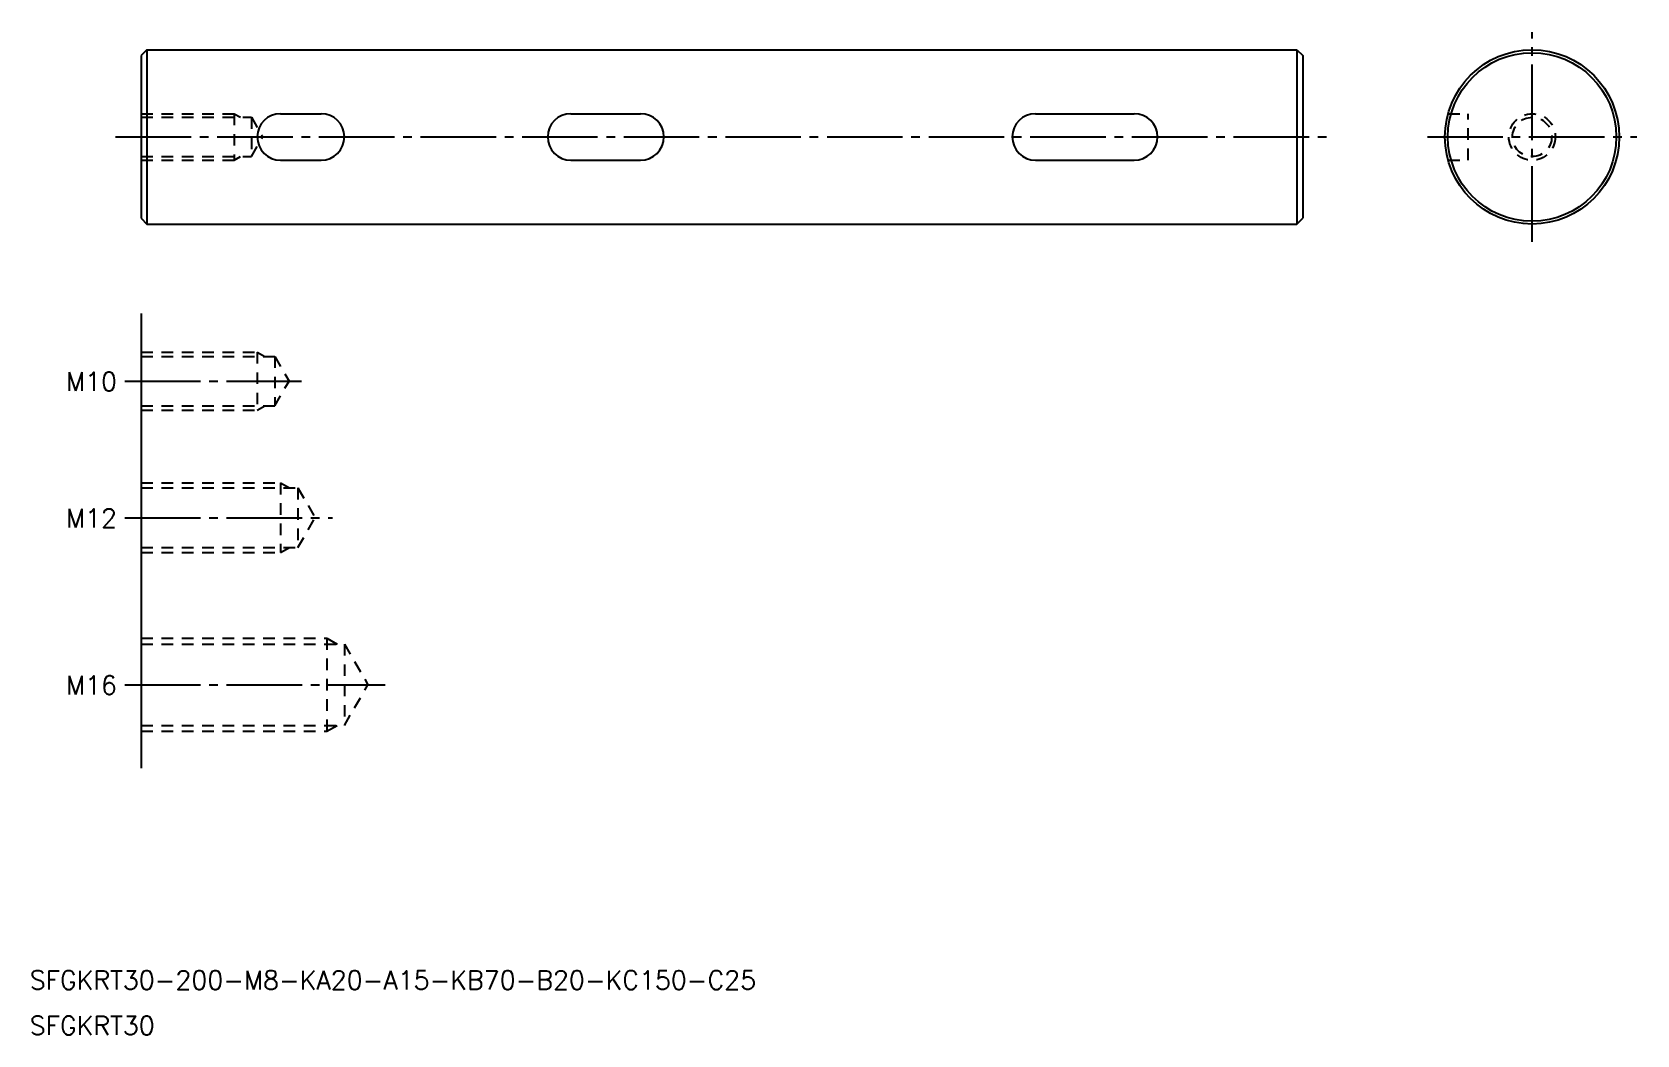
# Model space of a CAD drawing. Extents: x -23 to 253, y -160 to 13.
import ezdxf

# ---------------------------------------------------------------- set-up
doc = ezdxf.new("R2010")
doc.units = 0
doc.linetypes.add('CENTER', pattern=[17.5, 13, -1.5, 1.5, -1.5])
doc.linetypes.add('DASHED', pattern=[3.5, 2, -1.5])
doc.layers.get('0').update_dxf_attribs({"linetype": 'CONTINUOUS'})
doc.layers.add('CENTER', color=1, linetype='CENTER')
doc.styles.get("Standard").update_dxf_attribs({"font": 'txt.shx', "bigfont": '@extfont2.shx'})

msp = doc.modelspace()

# ---------------------------------------------------------------- linework, layer by layer
at = {"color": 7, "linetype": 'CONTINUOUS'}
for p, q in [((-3.05, 9.7), (-4.05, 8.7)), ((-4.05, 8.7), (-4.05, -19.3)), ((-3.05, 9.7), (194.95, 9.7)), ((-3.05, 9.7), (-3.05, -20.3)), ((194.95, 9.7), (194.95, -20.3)), ((194.95, 9.7), (195.95, 8.7)), ((195.95, 8.7), (195.95, -19.3)), ((19.95, -1.3), (26.95, -1.3)), ((69.95, -1.3), (81.95, -1.3)), ((149.95, -1.3), (166.95, -1.3)), ((19.95, -9.3), (26.95, -9.3)), ((69.95, -9.3), (81.95, -9.3)), ((149.95, -9.3), (166.95, -9.3)), ((-4.05, -19.3), (-3.05, -20.3)), ((194.95, -20.3), (195.95, -19.3)), ((-3.05, -20.3), (194.95, -20.3)), ((-4.05, -35.72), (-4.05, -113.93))]:
    msp.add_line(p, q, dxfattribs=at)
for p, q in [((195.95, 1.7), (195.95, 1.7)), ((195.95, -5.3), (195.95, -5.3))]:
    msp.add_line(p, q)
at = {"color": 3, "linetype": 'DASHED'}
for p, q in [((-4.05, -1.3), (11.95, -1.3)), ((-4.05, -1.92), (14.95, -1.92)), ((11.95, -1.3), (11.95, -9.3)), ((11.95, -1.3), (13.03, -1.92)), ((14.95, -1.92), (14.95, -8.67)), ((14.95, -1.92), (16.9, -5.3)), ((221, -1.3), (224.45, -1.3)), ((224.45, -9.3), (224.45, -1.3)), ((14.95, -8.67), (16.9, -5.3)), ((-4.05, -8.67), (14.95, -8.67)), ((-4.05, -9.3), (11.95, -9.3)), ((11.95, -9.3), (13.03, -8.67)), ((221, -9.3), (224.45, -9.3)), ((-4.05, -42.32), (15.95, -42.32)), ((-4.05, -43.07), (18.95, -43.07)), ((15.95, -42.32), (15.95, -52.32)), ((15.95, -42.32), (17.25, -43.07)), ((18.95, -43.07), (18.95, -51.57)), ((18.95, -43.07), (21.41, -47.32)), ((18.95, -51.57), (21.41, -47.32)), ((-4.05, -51.57), (18.95, -51.57)), ((-4.05, -52.32), (15.95, -52.32)), ((15.95, -52.32), (17.25, -51.57)), ((-4.05, -64.85), (19.95, -64.85)), ((-4.05, -65.72), (22.95, -65.72)), ((19.95, -64.85), (19.95, -76.85)), ((19.95, -64.85), (21.47, -65.72)), ((22.95, -65.72), (22.95, -75.97)), ((22.95, -65.72), (25.91, -70.85)), ((22.95, -75.97), (25.91, -70.85)), ((-4.05, -75.97), (22.95, -75.97)), ((-4.05, -76.85), (19.95, -76.85)), ((19.95, -76.85), (21.47, -75.97)), ((-4.05, -91.58), (27.95, -91.58)), ((-4.05, -92.58), (30.95, -92.58)), ((27.95, -91.58), (27.95, -107.58)), ((27.95, -91.58), (29.68, -92.58)), ((30.95, -92.58), (34.99, -99.58)), ((30.95, -92.58), (30.95, -106.58)), ((30.95, -106.58), (34.99, -99.58)), ((-4.05, -106.58), (30.95, -106.58)), ((-4.05, -107.58), (27.95, -107.58)), ((27.95, -107.58), (29.68, -106.58))]:
    msp.add_line(p, q, dxfattribs=at)
at = {"color": 7, "linetype": 'CONTINUOUS'}
for radius in [15, 14.5]:
    msp.add_circle((235.45, -5.3), radius, dxfattribs=at)
at = {"color": 3, "linetype": 'DASHED'}
for radius in [4, 3.38]:
    msp.add_circle((235.45, -5.3), radius, dxfattribs=at)
at = {"color": 7, "linetype": 'CONTINUOUS'}
for centre, start, end in [((19.95, -5.3), 90, 270), ((26.95, -5.3), 270, 90), ((69.95, -5.3), 90, 270), ((81.95, -5.3), 270, 90), ((149.95, -5.3), 90, 270), ((166.95, -5.3), 270, 90)]:
    msp.add_arc(centre, 4, start, end, dxfattribs=at)
at = {"layer": 'CENTER', "color": 1, "linetype": 'CENTER'}
for p, q in [((235.45, -23.34), (235.45, 12.74)), ((-8.45, -5.3), (200.35, -5.3)), ((217.41, -5.3), (253.49, -5.3)), ((-6.84, -47.32), (23.57, -47.32)), ((-6.84, -70.85), (28.9, -70.85)), ((-6.84, -99.58), (37.95, -99.58))]:
    msp.add_line(p, q, dxfattribs=at)

# ---------------------------------------------------------------- texts
for s, p in [('M10', (-17, -48.99)), ('M12', (-17, -72.52)), ('M16', (-17, -101.25)), ('SFGKRT30-200-M8-KA20-A15-KB70-B20-KC150-C25', (-23.24, -152.02)), ('SFGKRT30', (-23.24, -159.85))]:
    msp.add_text(s, height=3.2).set_placement(p)

doc.saveas('drawing.dxf')
